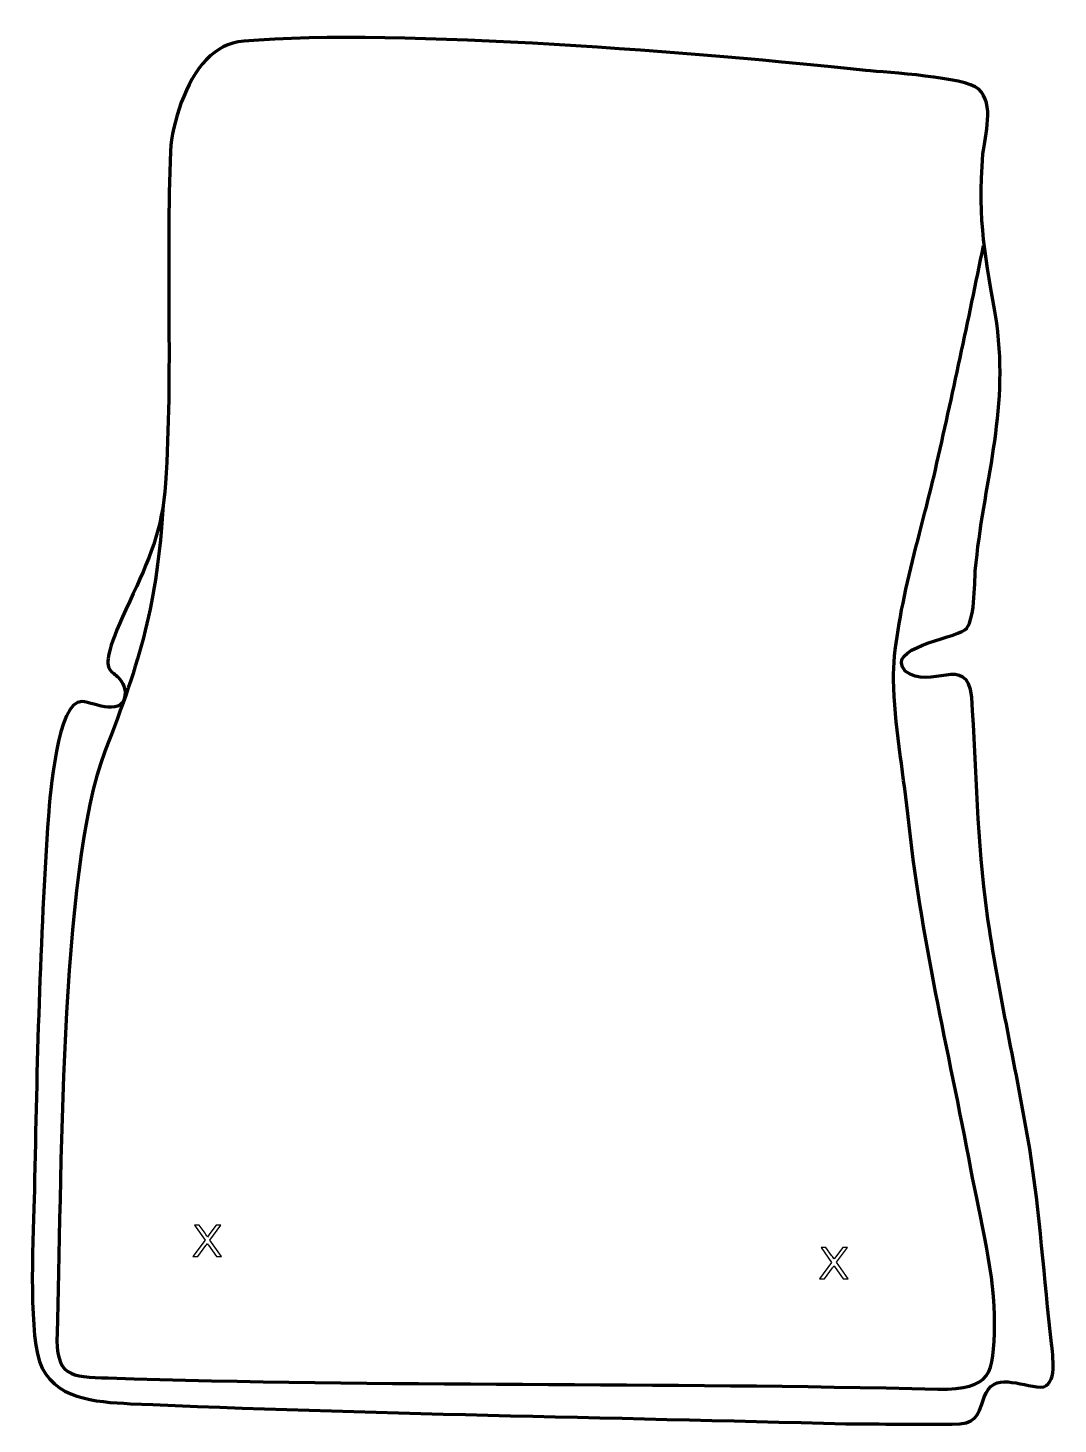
# Model space of a CAD drawing. Header units: millimetres. Extents: x 969 to 1569, y -37 to 777.
import ezdxf

# ---------------------------------------------------------------- set-up
doc = ezdxf.new("R2010")
doc.units = ezdxf.units.MM
doc.header["$MEASUREMENT"] = 0
doc.layers.add('layer 2', color=7, linetype='Continuous')
doc.layers.add('layer 3', color=7, linetype='Continuous')

msp = doc.modelspace()

# ---------------------------------------------------------------- linework, layer by layer
at = {"layer": 'layer 2', "color": 142, "lineweight": 158}
msp.add_open_spline([(1047.4744, 498.9188), (1043.9142, 441.6098), (1034.4189, 409.0258), (1013.5509, 355.3912), (1013.5509, 355.3912), (986.8899, 286.8675), (988.3314, 98.1246), (985.654, 16.5511), (985.654, 16.5511), (984.8091, -9.1923), (993.2657, -9.1005), (1015.5147, -9.8359), (1015.5147, -9.8359), (1175.4419, -15.123), (1338.078, -12.1756), (1498.9043, -16.3724), (1498.9043, -16.3724), (1530.7437, -16.3758), (1531.2824, -8.0009), (1532.0036, 21.5181), (1532.0036, 21.5181), (1532.6631, 48.5151), (1523.2576, 84.7757), (1518.1666, 112.0154), (1518.1666, 112.0154), (1504.8168, 182.8317), (1489.0132, 247.0736), (1481.3797, 319.0201), (1481.3797, 319.0201), (1478.5776, 344.9568), (1473.5155, 371.0334), (1473.0481, 397.1492), (1473.0481, 397.1492), (1472.9817, 432.2896), (1489.3612, 483.8178), (1497.4833, 519.4712), (1497.4833, 519.4712), (1507.3857, 562.9403), (1516.6156, 606.4682), (1525.53, 650.1448)], degree=3, knots=[0, 0, 0, 0, 0.09090909, 0.09090909, 0.09090909, 0.09090909, 0.18181818, 0.18181818, 0.18181818, 0.18181818, 0.27272727, 0.27272727, 0.27272727, 0.27272727, 0.36363636, 0.36363636, 0.36363636, 0.36363636, 0.45454545, 0.45454545, 0.45454545, 0.45454545, 0.54545455, 0.54545455, 0.54545455, 0.54545455, 0.63636364, 0.63636364, 0.63636364, 0.63636364, 0.72727273, 0.72727273, 0.72727273, 0.72727273, 0.81818182, 0.81818182, 0.81818182, 0.81818182, 1, 1, 1, 1], dxfattribs=at)
at = {"layer": 'layer 2', "color": 142}
for points in [[(1064.866, 61.0038), (1064.866, 61.0038), (1071.8933, 70.4399), (1071.8933, 70.4399), (1071.8933, 70.4399), (1071.8933, 70.4399), (1065.7042, 79.1902), (1065.7042, 79.1902), (1065.7042, 79.1902), (1065.7042, 79.1902), (1068.5701, 79.1902), (1068.5701, 79.1902), (1068.5701, 79.1902), (1068.5701, 79.1902), (1071.8848, 74.5378), (1071.8848, 74.5378), (1071.8848, 74.5378), (1072.5749, 73.5726), (1073.0532, 72.836), (1073.3284, 72.3237), (1073.3284, 72.3237), (1073.739, 72.9587), (1074.2216, 73.6361), (1074.7762, 74.3515), (1074.7762, 74.3515), (1074.7762, 74.3515), (1078.4084, 79.1902), (1078.4084, 79.1902), (1078.4084, 79.1902), (1078.4084, 79.1902), (1081.0458, 79.1902), (1081.0458, 79.1902), (1081.0458, 79.1902), (1081.0458, 79.1902), (1074.7296, 70.5457), (1074.7296, 70.5457), (1074.7296, 70.5457), (1074.7296, 70.5457), (1081.5284, 61.0038), (1081.5284, 61.0038), (1081.5284, 61.0038), (1081.5284, 61.0038), (1078.5735, 61.0038), (1078.5735, 61.0038), (1078.5735, 61.0038), (1078.5735, 61.0038), (1073.9846, 67.4893), (1073.9846, 67.4893), (1073.9846, 67.4893), (1073.7221, 67.8576), (1073.4723, 68.2259), (1073.2395, 68.5899), (1073.2395, 68.5899), (1072.8331, 67.9803), (1072.5452, 67.5528), (1072.3674, 67.3115), (1072.3674, 67.3115), (1072.3674, 67.3115), (1067.7573, 61.0038), (1067.7573, 61.0038), (1067.7573, 61.0038), (1067.7573, 61.0038), (1064.866, 61.0038), (1064.866, 61.0038)], [(1429.9911, 48.039), (1429.9911, 48.039), (1437.0184, 57.4751), (1437.0184, 57.4751), (1437.0184, 57.4751), (1437.0184, 57.4751), (1430.8293, 66.2254), (1430.8293, 66.2254), (1430.8293, 66.2254), (1430.8293, 66.2254), (1433.6952, 66.2254), (1433.6952, 66.2254), (1433.6952, 66.2254), (1433.6952, 66.2254), (1437.0099, 61.573), (1437.0099, 61.573), (1437.0099, 61.573), (1437.7, 60.6078), (1438.1783, 59.8712), (1438.4535, 59.3589), (1438.4535, 59.3589), (1438.8641, 59.9939), (1439.3467, 60.6713), (1439.9013, 61.3867), (1439.9013, 61.3867), (1439.9013, 61.3867), (1443.5335, 66.2254), (1443.5335, 66.2254), (1443.5335, 66.2254), (1443.5335, 66.2254), (1446.1709, 66.2254), (1446.1709, 66.2254), (1446.1709, 66.2254), (1446.1709, 66.2254), (1439.8547, 57.5809), (1439.8547, 57.5809), (1439.8547, 57.5809), (1439.8547, 57.5809), (1446.6535, 48.039), (1446.6535, 48.039), (1446.6535, 48.039), (1446.6535, 48.039), (1443.6986, 48.039), (1443.6986, 48.039), (1443.6986, 48.039), (1443.6986, 48.039), (1439.1097, 54.5245), (1439.1097, 54.5245), (1439.1097, 54.5245), (1438.8472, 54.8928), (1438.5974, 55.2611), (1438.3646, 55.6251), (1438.3646, 55.6251), (1437.9582, 55.0155), (1437.6703, 54.588), (1437.4925, 54.3467), (1437.4925, 54.3467), (1437.4925, 54.3467), (1432.8824, 48.039), (1432.8824, 48.039), (1432.8824, 48.039), (1432.8824, 48.039), (1429.9911, 48.039), (1429.9911, 48.039)]]:
    msp.add_open_spline(points, degree=3, knots=[0, 0, 0, 0, 0.05882353, 0.05882353, 0.05882353, 0.05882353, 0.11764706, 0.11764706, 0.11764706, 0.11764706, 0.17647059, 0.17647059, 0.17647059, 0.17647059, 0.23529412, 0.23529412, 0.23529412, 0.23529412, 0.29411765, 0.29411765, 0.29411765, 0.29411765, 0.35294118, 0.35294118, 0.35294118, 0.35294118, 0.41176471, 0.41176471, 0.41176471, 0.41176471, 0.47058824, 0.47058824, 0.47058824, 0.47058824, 0.52941176, 0.52941176, 0.52941176, 0.52941176, 0.58823529, 0.58823529, 0.58823529, 0.58823529, 0.64705882, 0.64705882, 0.64705882, 0.64705882, 0.70588235, 0.70588235, 0.70588235, 0.70588235, 0.76470588, 0.76470588, 0.76470588, 0.76470588, 0.82352941, 0.82352941, 0.82352941, 0.82352941, 0.88235294, 0.88235294, 0.88235294, 0.88235294, 1, 1, 1, 1], dxfattribs=at)
at = {"layer": 'layer 3', "color": 242, "lineweight": 158}
msp.add_open_spline([(1445.2693, -36.5982), (1306.4791, -32.6714), (1167.0293, -30.9335), (1028.4516, -24.8186), (1028.4516, -24.8186), (1008.1637, -23.7115), (983.1196, -22.3913), (975.3906, -0.1401), (975.3906, -0.1401), (968.6988, 21.546), (972.0171, 74.4489), (972.4802, 99.5973), (972.4802, 99.5973), (973.8206, 172.0342), (975.7001, 245.6357), (980.6086, 317.8959), (980.6086, 317.8959), (981.4526, 328.6004), (985.9495, 385.6463), (1000.2141, 384.4176), (1000.2141, 384.4176), (1007.6896, 383.7738), (1025.1897, 374.4524), (1025.3163, 390.2506), (1025.3163, 390.2506), (1021.897, 409.3442), (1002.9867, 389.7916), (1028.0169, 442.9289), (1028.0169, 442.9289), (1039.2822, 467.3603), (1046.9992, 484.3058), (1048.8615, 511.6814), (1048.8615, 511.6814), (1053.1123, 577.0956), (1048.9229, 640.9227), (1051.8184, 705.3585), (1051.8184, 705.3585), (1052.5619, 721.9059), (1060.8201, 746.444), (1072.5011, 758.5056), (1072.5011, 758.5056), (1078.8104, 765.0204), (1085.5056, 768.4065), (1094.5151, 769.4131), (1094.5151, 769.4131), (1185.7564, 777.1207), (1364.5763, 762.2103), (1456.8957, 752.3686), (1456.8957, 752.3686), (1469.8728, 751.0646), (1514.3158, 748.5452), (1522.7289, 741.5158), (1522.7289, 741.5158), (1532.1624, 732.4721), (1526.3632, 715.0589), (1525.1869, 703.6583), (1525.1869, 703.6583), (1521.9893, 663.458), (1526.7725, 643.628), (1533.2529, 604.9897), (1533.2529, 604.9897), (1540.3783, 551.6405), (1525.4252, 511.7722), (1520.7361, 460.6783), (1520.7361, 460.6783), (1520.2494, 453.5552), (1520.4919, 430.1292), (1514.6903, 426.2025), (1514.6903, 426.2025), (1507.0281, 421.0165), (1467.9945, 415.5967), (1479.8737, 402.2336), (1479.8737, 402.2336), (1494.5623, 390.2493), (1515.9561, 413.084), (1518.6264, 387.0752), (1518.6264, 387.0752), (1521.6621, 344.1868), (1521.652, 303.6475), (1527.6359, 260.6791), (1527.6359, 260.6791), (1534.2606, 214.401), (1544.7954, 169.5974), (1552.4706, 123.7622), (1552.4706, 123.7622), (1558.2422, 86.3417), (1560.9818, 47.9794), (1565.0711, 10.2731), (1565.0711, 10.2731), (1565.8079, 3.7967), (1568.9608, -14.8236), (1558.876, -15.2359), (1558.876, -15.2359), (1546.7157, -14.647), (1531.1001, -5.67), (1525.9775, -21.0317), (1525.9775, -21.0317), (1521.9826, -33.0117), (1520.8215, -36.6742), (1507.2452, -36.6886), (1507.2452, -36.6886), (1486.6025, -36.7104), (1465.9134, -36.6766), (1445.2693, -36.5982)], degree=3, knots=[0, 0, 0, 0, 0.03703704, 0.03703704, 0.03703704, 0.03703704, 0.07407407, 0.07407407, 0.07407407, 0.07407407, 0.11111111, 0.11111111, 0.11111111, 0.11111111, 0.14814815, 0.14814815, 0.14814815, 0.14814815, 0.18518519, 0.18518519, 0.18518519, 0.18518519, 0.22222222, 0.22222222, 0.22222222, 0.22222222, 0.25925926, 0.25925926, 0.25925926, 0.25925926, 0.2962963, 0.2962963, 0.2962963, 0.2962963, 0.33333333, 0.33333333, 0.33333333, 0.33333333, 0.37037037, 0.37037037, 0.37037037, 0.37037037, 0.40740741, 0.40740741, 0.40740741, 0.40740741, 0.44444444, 0.44444444, 0.44444444, 0.44444444, 0.48148148, 0.48148148, 0.48148148, 0.48148148, 0.51851852, 0.51851852, 0.51851852, 0.51851852, 0.55555556, 0.55555556, 0.55555556, 0.55555556, 0.59259259, 0.59259259, 0.59259259, 0.59259259, 0.62962963, 0.62962963, 0.62962963, 0.62962963, 0.66666667, 0.66666667, 0.66666667, 0.66666667, 0.7037037, 0.7037037, 0.7037037, 0.7037037, 0.74074074, 0.74074074, 0.74074074, 0.74074074, 0.77777778, 0.77777778, 0.77777778, 0.77777778, 0.81481481, 0.81481481, 0.81481481, 0.81481481, 0.85185185, 0.85185185, 0.85185185, 0.85185185, 0.88888889, 0.88888889, 0.88888889, 0.88888889, 0.92592593, 0.92592593, 0.92592593, 0.92592593, 1, 1, 1, 1], dxfattribs=at)

doc.saveas('drawing.dxf')
